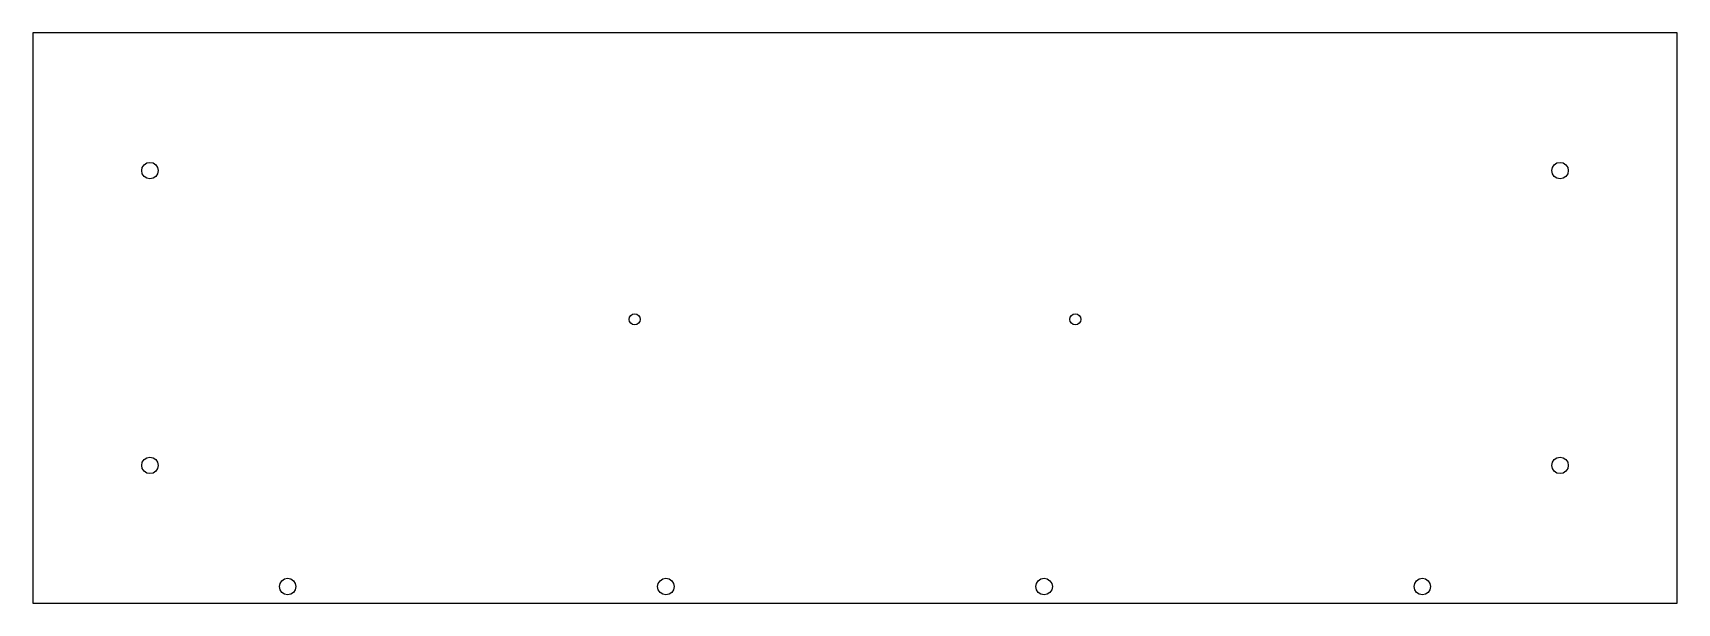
# Model space of a CAD drawing. Header units: metres. Extents: x 0 to 597, y 0 to 207.
import ezdxf

# ---------------------------------------------------------------- set-up
doc = ezdxf.new("R2010")
doc.units = ezdxf.units.M

msp = doc.modelspace()

# ---------------------------------------------------------------- linework, layer by layer
for p, q in [((597, 207), (0, 207)), ((0, 207), (0, 0)), ((597, 0), (597, 207)), ((39.5, 157), (39.7284, 158.148)), ((39.7284, 155.852), (39.5, 157)), ((39.7284, 158.148), (40.3787, 159.121)), ((40.3787, 154.879), (39.7284, 155.852)), ((40.3787, 159.121), (41.3519, 159.772)), ((41.3519, 159.772), (42.5, 160)), ((42.5, 160), (43.648, 159.772)), ((43.648, 159.772), (44.6213, 159.121)), ((44.6213, 159.121), (45.2716, 158.148)), ((45.2716, 155.852), (44.6213, 154.879)), ((45.2716, 158.148), (45.5, 157)), ((45.5, 157), (45.2716, 155.852)), ((551.5, 157), (551.728, 158.148)), ((551.728, 155.852), (551.5, 157)), ((551.728, 158.148), (552.379, 159.121)), ((552.379, 154.879), (551.728, 155.852)), ((552.379, 159.121), (553.352, 159.772)), ((553.352, 159.772), (554.5, 160)), ((554.5, 160), (555.648, 159.772)), ((555.648, 159.772), (556.621, 159.121)), ((556.621, 159.121), (557.272, 158.148)), ((557.272, 155.852), (556.621, 154.879)), ((557.272, 158.148), (557.5, 157)), ((557.5, 157), (557.272, 155.852)), ((41.3519, 154.228), (40.3787, 154.879)), ((42.5, 154), (41.3519, 154.228)), ((43.648, 154.228), (42.5, 154)), ((44.6213, 154.879), (43.648, 154.228)), ((553.352, 154.228), (552.379, 154.879)), ((554.5, 154), (553.352, 154.228)), ((555.648, 154.228), (554.5, 154)), ((556.621, 154.879), (555.648, 154.228)), ((216.5, 103), (216.652, 103.765)), ((216.652, 102.235), (216.5, 103)), ((216.652, 103.765), (217.086, 104.414)), ((217.086, 101.586), (216.652, 102.235)), ((217.086, 104.414), (217.735, 104.848)), ((217.735, 101.152), (217.086, 101.586)), ((217.735, 104.848), (218.5, 105)), ((218.5, 105), (219.265, 104.848)), ((219.265, 104.848), (219.914, 104.414)), ((219.914, 101.586), (219.265, 101.152)), ((219.914, 104.414), (220.348, 103.765)), ((220.348, 102.235), (219.914, 101.586)), ((220.348, 103.765), (220.5, 103)), ((220.5, 103), (220.348, 102.235)), ((376.5, 103), (376.652, 103.765)), ((376.652, 102.235), (376.5, 103)), ((376.652, 103.765), (377.086, 104.414)), ((377.086, 101.586), (376.652, 102.235)), ((377.086, 104.414), (377.735, 104.848)), ((377.735, 101.152), (377.086, 101.586)), ((377.735, 104.848), (378.5, 105)), ((378.5, 105), (379.265, 104.848)), ((379.265, 104.848), (379.914, 104.414)), ((379.914, 101.586), (379.265, 101.152)), ((379.914, 104.414), (380.348, 103.765)), ((380.348, 102.235), (379.914, 101.586)), ((380.348, 103.765), (380.5, 103)), ((380.5, 103), (380.348, 102.235)), ((218.5, 101), (217.735, 101.152)), ((219.265, 101.152), (218.5, 101)), ((378.5, 101), (377.735, 101.152)), ((379.265, 101.152), (378.5, 101)), ((39.5, 50), (39.7284, 51.148)), ((39.7284, 48.8519), (39.5, 50)), ((39.7284, 51.148), (40.3787, 52.1213)), ((40.3787, 47.8787), (39.7284, 48.8519)), ((40.3787, 52.1213), (41.3519, 52.7716)), ((41.3519, 47.2284), (40.3787, 47.8787)), ((41.3519, 52.7716), (42.5, 53)), ((42.5, 53), (43.648, 52.7716)), ((43.648, 52.7716), (44.6213, 52.1213)), ((44.6213, 47.8787), (43.648, 47.2284)), ((44.6213, 52.1213), (45.2716, 51.148)), ((45.2716, 48.8519), (44.6213, 47.8787)), ((45.2716, 51.148), (45.5, 50)), ((45.5, 50), (45.2716, 48.8519)), ((551.5, 50), (551.728, 51.148)), ((551.728, 48.8519), (551.5, 50)), ((551.728, 51.148), (552.379, 52.1213)), ((552.379, 47.8787), (551.728, 48.8519)), ((552.379, 52.1213), (553.352, 52.7716)), ((553.352, 47.2284), (552.379, 47.8787)), ((553.352, 52.7716), (554.5, 53)), ((554.5, 53), (555.648, 52.7716)), ((555.648, 52.7716), (556.621, 52.1213)), ((556.621, 47.8787), (555.648, 47.2284)), ((556.621, 52.1213), (557.272, 51.148)), ((557.272, 48.8519), (556.621, 47.8787)), ((557.272, 51.148), (557.5, 50)), ((557.5, 50), (557.272, 48.8519)), ((42.5, 47), (41.3519, 47.2284)), ((43.648, 47.2284), (42.5, 47)), ((554.5, 47), (553.352, 47.2284)), ((555.648, 47.2284), (554.5, 47)), ((89.5, 6), (89.7284, 7.14805)), ((89.7284, 4.85195), (89.5, 6)), ((89.7284, 7.14805), (90.3787, 8.12132)), ((90.3787, 8.12132), (91.3519, 8.77164)), ((91.3519, 8.77164), (92.5, 9)), ((92.5, 9), (93.648, 8.77164)), ((93.648, 8.77164), (94.6213, 8.12132)), ((94.6213, 8.12132), (95.2716, 7.14805)), ((95.2716, 7.14805), (95.5, 6)), ((95.5, 6), (95.2716, 4.85195)), ((226.833, 6), (227.062, 7.14805)), ((227.062, 4.85195), (226.833, 6)), ((227.062, 7.14805), (227.712, 8.12132)), ((227.712, 8.12132), (228.685, 8.77164)), ((228.685, 8.77164), (229.833, 9)), ((229.833, 9), (230.981, 8.77164)), ((230.981, 8.77164), (231.955, 8.12132)), ((231.955, 8.12132), (232.605, 7.14805)), ((232.605, 7.14805), (232.833, 6)), ((232.833, 6), (232.605, 4.85195)), ((364.167, 6), (364.395, 7.14805)), ((364.395, 4.85195), (364.167, 6)), ((364.395, 7.14805), (365.045, 8.12132)), ((365.045, 8.12132), (366.019, 8.77164)), ((366.019, 8.77164), (367.167, 9)), ((367.167, 9), (368.315, 8.77164)), ((368.315, 8.77164), (369.288, 8.12132)), ((369.288, 8.12132), (369.938, 7.14805)), ((369.938, 7.14805), (370.167, 6)), ((370.167, 6), (369.938, 4.85195)), ((501.5, 6), (501.728, 7.14805)), ((501.728, 4.85195), (501.5, 6)), ((501.728, 7.14805), (502.379, 8.12132)), ((502.379, 8.12132), (503.352, 8.77164)), ((503.352, 8.77164), (504.5, 9)), ((504.5, 9), (505.648, 8.77164)), ((505.648, 8.77164), (506.621, 8.12132)), ((506.621, 8.12132), (507.272, 7.14805)), ((507.272, 7.14805), (507.5, 6)), ((507.5, 6), (507.272, 4.85195)), ((0, 0), (597, 0)), ((90.3787, 3.87868), (89.7284, 4.85195)), ((91.3519, 3.22836), (90.3787, 3.87868)), ((92.5, 3), (91.3519, 3.22836)), ((93.648, 3.22836), (92.5, 3)), ((94.6213, 3.87868), (93.648, 3.22836)), ((95.2716, 4.85195), (94.6213, 3.87868)), ((227.712, 3.87868), (227.062, 4.85195)), ((228.685, 3.22836), (227.712, 3.87868)), ((229.833, 3), (228.685, 3.22836)), ((230.981, 3.22836), (229.833, 3)), ((231.955, 3.87868), (230.981, 3.22836)), ((232.605, 4.85195), (231.955, 3.87868)), ((365.045, 3.87868), (364.395, 4.85195)), ((366.019, 3.22836), (365.045, 3.87868)), ((367.167, 3), (366.019, 3.22836)), ((368.315, 3.22836), (367.167, 3)), ((369.288, 3.87868), (368.315, 3.22836)), ((369.938, 4.85195), (369.288, 3.87868)), ((502.379, 3.87868), (501.728, 4.85195)), ((503.352, 3.22836), (502.379, 3.87868)), ((504.5, 3), (503.352, 3.22836)), ((505.648, 3.22836), (504.5, 3)), ((506.621, 3.87868), (505.648, 3.22836)), ((507.272, 4.85195), (506.621, 3.87868))]:
    msp.add_line(p, q)

doc.saveas('drawing.dxf')
